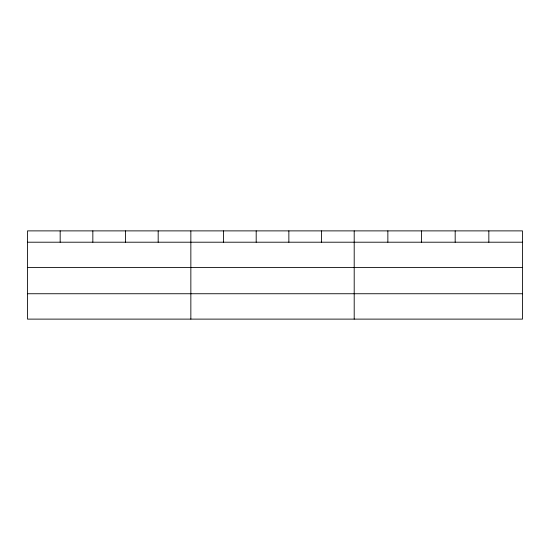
<?xml version="1.0" encoding="UTF-8"?>
<svg xmlns="http://www.w3.org/2000/svg" width="550" height="550" viewBox="0 0 550 550"><rect width="100%" height="100%" fill="white"/><g stroke="black" fill="none" stroke-linecap="round" stroke-linejoin="round"><path stroke-width="0.82" d="M522.5 267.589L522.5 230.883L27.5 230.883L27.5 319.117L522.5 319.117L522.5 267.589L27.5 267.589M27.5 242.206L522.5 242.206M27.5 293.741L522.5 293.741M488.84 230.883L488.84 242.206M455.18 230.883L455.18 242.206M421.52 230.883L421.52 242.206M387.86 230.883L387.86 242.206M354.2 230.883L354.2 319.117M321.53 230.883L321.53 242.206M288.86 230.883L288.86 242.206M256.19 230.883L256.19 242.206M223.52 230.883L223.52 242.206M190.85 230.883L190.85 319.117M158.18 230.883L158.18 242.206M125.51 230.883L125.51 242.206M92.84 230.883L92.84 242.206M60.17 230.883L60.17 242.206"/></g></svg>
